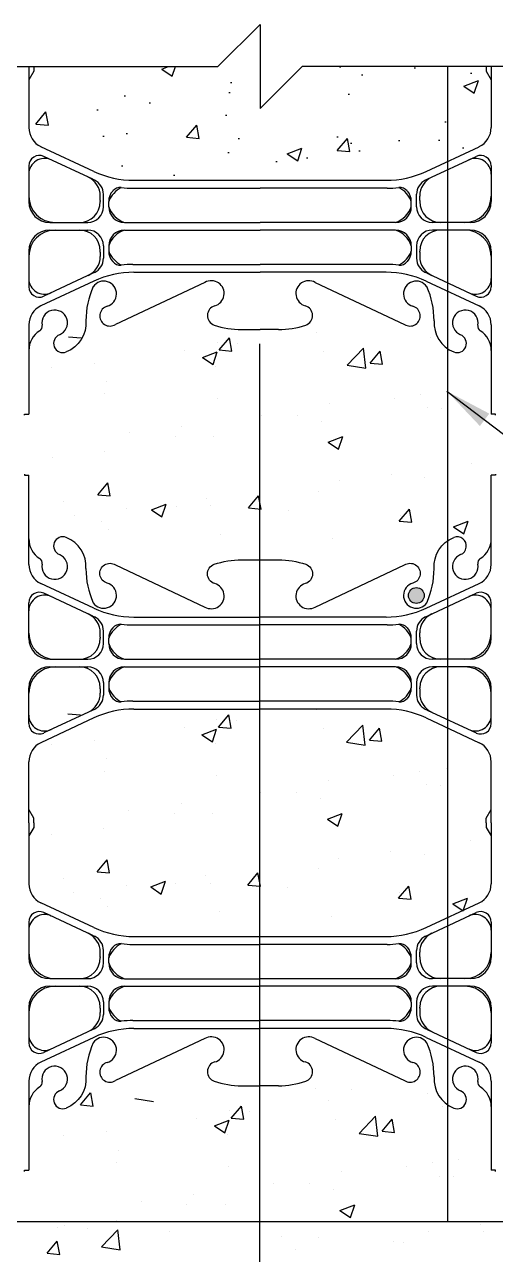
# Model space of a CAD drawing. Header units: inches. Extents: x -50.4 to 3.7, y 129.4 to 182.3.
# Drawn here: x -26.39 to -15.19, y 152.99 to 182.27 of the extents above; entities that cross this region are included whole.
import ezdxf

# ---------------------------------------------------------------- set-up
doc = ezdxf.new("R2010")
doc.units = ezdxf.units.IN
doc.header["$LTSCALE"] = 0.5
doc.header["$MEASUREMENT"] = 0
for name, color, linetype in [('HATCH', 12, 'Continuous'), ('LINE3', 3, 'Continuous'), ('LINE50', 5, 'Continuous'), ('LINE9', 9, 'Continuous'), ('TEXT', 4, 'Continuous'), ('Web_Edge', 9, 'Continuous')]:
    doc.layers.add(name, color=color, linetype=linetype)
doc.styles.add('DIM', font='romans.shx', dxfattribs={"width": 0.7})
doc.dimstyles.new('ext_12', dxfattribs={"dimscale": 12, "dimtxt": 0.09375, "dimasz": 0.09375, "dimexe": 0.09375, "dimexo": 0.0625, "dimgap": 0.0625, "dimtad": 1, "dimdec": 1, "dimzin": 3, "dimdsep": 46, "dimlunit": 4, "dimtxsty": 'DIM', "dimcen": 0.09, "dimdle": 0.09375, "dimclrt": 4, "dimadec": 0, "dimazin": 0, "dimtfac": 1, "dimtdec": 1, "dimtmove": 2, "dimatfit": 3, "dimfxl": 0, "dimfrac": 2, "dimtolj": 1, "dimtzin": 0, "dimarcsym": 0})

msp = doc.modelspace()

# ---------------------------------------------------------------- hatches: boundary and pattern name
at = {"layer": 'HATCH'}
h = msp.add_hatch(dxfattribs=at)
h.set_pattern_fill('AR-CONC', color=256, scale=0.5, style=0)
h.paths.add_polyline_path([(-15.292, 179.816), (-15.292, 180.957), (-15.412, 181.157), (-15.412, 181.269), (-19.792, 181.269), (-20.792, 180.269), (-20.792, 181.269), (-20.792, 182.269), (-21.792, 181.269), (-26.172, 181.269), (-26.172, 181.157), (-26.292, 180.957), (-26.292, 179.816, 0.291097), (-26.004, 179.363), (-24.746, 178.774, 0.109869), (-23.792, 178.562), (-20.792, 178.562), (-17.792, 178.562, 0.109869), (-16.838, 178.774), (-15.58, 179.363, 0.291097)])
at = {"layer": 'LINE3'}
msp.add_hatch(color=256, dxfattribs=at).paths.add_polyline_path([(-16.886, 168.68, 1), (-17.261, 168.68, 1)])

# ---------------------------------------------------------------- linework, layer by layer
at = {"layer": 'HATCH'}
for p, q in [((-25.347, 174.838), (-25.048, 174.812)), ((-21.76, 174.524), (-21.519, 174.811)), ((-21.461, 174.498), (-21.519, 174.811)), ((-19.439, 174.934), (-19.439, 174.934)), ((-16.747, 174.811), (-16.747, 174.811)), ((-22.584, 174.52), (-22.584, 174.52)), ((-21.807, 174.713), (-21.807, 174.713)), ((-21.76, 174.524), (-21.461, 174.498)), ((-21.333, 174.685), (-21.333, 174.685)), ((-19.273, 174.491), (-19.273, 174.491)), ((-18.716, 174.162), (-18.327, 174.567)), ((-18.271, 174.093), (-18.327, 174.568)), ((-18.174, 174.21), (-17.933, 174.498)), ((-17.875, 174.184), (-17.933, 174.498)), ((-24.723, 174.212), (-24.723, 174.212)), ((-22.158, 174.342), (-21.808, 174.477)), ((-22.158, 174.342), (-21.91, 174.174)), ((-21.909, 174.174), (-21.808, 174.477)), ((-18.174, 174.21), (-17.875, 174.184)), ((-25.742, 174.104), (-25.742, 174.104)), ((-21.84, 174.139), (-21.84, 174.139)), ((-18.716, 174.162), (-18.271, 174.093)), ((-24.437, 173.764), (-24.437, 173.764)), ((-24.484, 173.477), (-24.484, 173.477)), ((-21.815, 173.364), (-21.815, 173.364)), ((-17.597, 173.377), (-17.597, 173.377)), ((-16.982, 173.463), (-16.982, 173.463)), ((-16.345, 173.542), (-16.345, 173.542)), ((-19.146, 173.251), (-19.146, 173.251)), ((-16.808, 173.146), (-16.808, 173.146)), ((-16.477, 173.139), (-16.477, 173.139)), ((-20.754, 172.962), (-20.754, 172.962)), ((-19.897, 172.963), (-19.897, 172.963)), ((-19.334, 172.826), (-19.334, 172.826)), ((-23.9, 172.548), (-23.9, 172.548)), ((-22.813, 172.462), (-22.813, 172.462)), ((-22.648, 172.712), (-22.648, 172.712)), ((-21.901, 172.474), (-21.901, 172.474)), ((-19.174, 172.329), (-18.824, 172.463)), ((-18.925, 172.161), (-18.824, 172.463)), ((-19.174, 172.329), (-18.925, 172.161)), ((-25.729, 171.962), (-25.729, 171.962)), ((-24.498, 172.099), (-24.498, 172.099)), ((-17.66, 171.57), (-17.66, 171.57)), ((-15.767, 171.82), (-15.767, 171.82)), ((-24.653, 171.077), (-24.412, 171.364)), ((-24.354, 171.051), (-24.412, 171.364)), ((-18.912, 171.405), (-18.912, 171.405)), ((-16.869, 171.482), (-16.869, 171.482)), ((-24.653, 171.077), (-24.354, 171.051)), ((-22.07, 170.99), (-22.07, 170.99)), ((-21.066, 170.763), (-20.825, 171.05)), ((-20.767, 170.737), (-20.825, 171.05)), ((-19.395, 171.162), (-19.395, 171.162)), ((-25.458, 170.922), (-25.458, 170.922)), ((-23.963, 170.74), (-23.963, 170.74)), ((-23.375, 170.716), (-23.025, 170.851)), ((-23.375, 170.716), (-23.126, 170.549)), ((-23.126, 170.549), (-23.025, 170.851)), ((-22.789, 170.809), (-22.789, 170.809)), ((-21.962, 170.81), (-21.962, 170.81)), ((-21.066, 170.763), (-20.768, 170.737)), ((-20.119, 170.697), (-20.119, 170.697)), ((-17.48, 170.449), (-17.239, 170.737)), ((-17.181, 170.423), (-17.239, 170.737)), ((-25.215, 170.576), (-25.215, 170.576)), ((-24.559, 170.435), (-24.559, 170.435)), ((-17.48, 170.449), (-17.181, 170.423)), ((-17.45, 170.584), (-17.45, 170.584)), ((-17.188, 170.48), (-17.188, 170.48)), ((-16.189, 170.316), (-15.839, 170.45)), ((-15.94, 170.148), (-15.839, 170.45)), ((-24.403, 170.25), (-24.403, 170.25)), ((-21.734, 170.138), (-21.734, 170.138)), ((-16.189, 170.316), (-15.94, 170.148)), ((-19.065, 170.025), (-19.065, 170.025)), ((-25.363, 165.862), (-25.064, 165.836)), ((-21.823, 165.737), (-21.823, 165.737)), ((-21.776, 165.548), (-21.535, 165.836)), ((-21.477, 165.522), (-21.535, 165.836)), ((-21.349, 165.709), (-21.349, 165.709)), ((-19.455, 165.958), (-19.455, 165.958)), ((-16.763, 165.835), (-16.763, 165.835)), ((-22.6, 165.544), (-22.6, 165.544)), ((-22.174, 165.366), (-21.824, 165.501)), ((-21.925, 165.199), (-21.824, 165.501)), ((-21.776, 165.548), (-21.477, 165.522)), ((-19.289, 165.515), (-19.289, 165.515)), ((-18.732, 165.186), (-18.343, 165.592)), ((-18.287, 165.117), (-18.343, 165.592)), ((-18.19, 165.234), (-17.949, 165.522)), ((-17.891, 165.208), (-17.949, 165.522)), ((-25.758, 165.128), (-25.758, 165.128)), ((-24.739, 165.236), (-24.739, 165.236)), ((-22.174, 165.366), (-21.926, 165.199)), ((-21.856, 165.163), (-21.856, 165.163)), ((-18.732, 165.186), (-18.287, 165.117)), ((-18.19, 165.234), (-17.891, 165.208)), ((-24.453, 164.788), (-24.453, 164.788)), ((-16.361, 164.566), (-16.361, 164.566)), ((-24.5, 164.501), (-24.5, 164.501)), ((-21.831, 164.388), (-21.831, 164.388)), ((-19.162, 164.276), (-19.162, 164.276)), ((-17.613, 164.402), (-17.613, 164.402)), ((-16.998, 164.488), (-16.998, 164.488)), ((-20.77, 163.986), (-20.77, 163.986)), ((-19.914, 163.987), (-19.914, 163.987)), ((-16.824, 164.171), (-16.824, 164.171)), ((-16.493, 164.163), (-16.493, 164.163)), ((-22.664, 163.737), (-22.664, 163.737)), ((-19.35, 163.85), (-19.35, 163.85)), ((-23.916, 163.572), (-23.916, 163.572)), ((-22.829, 163.487), (-22.829, 163.487)), ((-21.917, 163.498), (-21.917, 163.498)), ((-19.19, 163.353), (-18.84, 163.488)), ((-19.19, 163.353), (-18.941, 163.185)), ((-18.941, 163.185), (-18.84, 163.488)), ((-24.514, 163.124), (-24.514, 163.124)), ((-25.745, 162.986), (-25.745, 162.986)), ((-15.783, 162.844), (-15.783, 162.844)), ((-17.676, 162.594), (-17.676, 162.594)), ((-16.885, 162.506), (-16.885, 162.506)), ((-24.669, 162.101), (-24.428, 162.388)), ((-24.37, 162.075), (-24.428, 162.388)), ((-19.411, 162.186), (-19.411, 162.186)), ((-18.928, 162.43), (-18.928, 162.43)), ((-25.474, 161.946), (-25.474, 161.946)), ((-24.669, 162.101), (-24.37, 162.075)), ((-22.086, 162.014), (-22.086, 162.014)), ((-21.082, 161.787), (-20.841, 162.075)), ((-20.784, 161.761), (-20.841, 162.075)), ((-25.231, 161.6), (-25.231, 161.6)), ((-23.979, 161.765), (-23.979, 161.765)), ((-23.391, 161.741), (-23.041, 161.875)), ((-23.391, 161.741), (-23.142, 161.573)), ((-23.142, 161.573), (-23.041, 161.875)), ((-22.805, 161.833), (-22.805, 161.833)), ((-21.978, 161.834), (-21.978, 161.834)), ((-21.082, 161.787), (-20.784, 161.761)), ((-20.136, 161.721), (-20.136, 161.721)), ((-17.496, 161.474), (-17.255, 161.761)), ((-17.466, 161.608), (-17.466, 161.608)), ((-17.197, 161.447), (-17.255, 161.761)), ((-24.575, 161.459), (-24.575, 161.459)), ((-17.496, 161.474), (-17.197, 161.447)), ((-17.204, 161.504), (-17.204, 161.504)), ((-16.205, 161.34), (-15.855, 161.474)), ((-16.205, 161.34), (-15.957, 161.172)), ((-15.956, 161.172), (-15.855, 161.475)), ((-24.42, 161.275), (-24.42, 161.275)), ((-21.75, 161.162), (-21.75, 161.162)), ((-19.081, 161.049), (-19.081, 161.049)), ((-19.481, 156.948), (-19.481, 156.948)), ((-18.606, 156.927), (-18.606, 156.927)), ((-25.062, 156.552), (-24.821, 156.839)), ((-24.763, 156.526), (-24.82, 156.839)), ((-23.767, 156.703), (-23.323, 156.634)), ((-19.154, 156.648), (-19.154, 156.648)), ((-16.812, 156.835), (-16.812, 156.835)), ((-25.062, 156.552), (-24.763, 156.526)), ((-21.522, 156.427), (-21.522, 156.427)), ((-21.475, 156.238), (-21.234, 156.525)), ((-21.176, 156.212), (-21.234, 156.525)), ((-21.048, 156.399), (-21.048, 156.399)), ((-16.462, 156.525), (-16.462, 156.525)), ((-22.3, 156.234), (-22.3, 156.234)), ((-21.873, 156.056), (-21.523, 156.191)), ((-21.873, 156.056), (-21.625, 155.888)), ((-21.625, 155.888), (-21.523, 156.191)), ((-21.475, 156.238), (-21.176, 156.212)), ((-18.988, 156.205), (-18.988, 156.205)), ((-18.431, 155.876), (-18.042, 156.282)), ((-17.986, 155.807), (-18.042, 156.282)), ((-17.889, 155.924), (-17.648, 156.212)), ((-17.59, 155.898), (-17.648, 156.212)), ((-25.457, 155.818), (-25.457, 155.818)), ((-24.438, 155.926), (-24.438, 155.926)), ((-21.555, 155.853), (-21.555, 155.853)), ((-18.431, 155.876), (-17.986, 155.807)), ((-17.889, 155.924), (-17.59, 155.898)), ((-24.152, 155.478), (-24.152, 155.478)), ((-24.199, 155.191), (-24.199, 155.191)), ((-16.697, 155.178), (-16.697, 155.178)), ((-16.06, 155.256), (-16.06, 155.256)), ((-21.53, 155.078), (-21.53, 155.078)), ((-18.861, 154.966), (-18.861, 154.966)), ((-17.312, 155.092), (-17.312, 155.092)), ((-20.47, 154.676), (-20.47, 154.676)), ((-19.613, 154.677), (-19.613, 154.677)), ((-16.523, 154.86), (-16.523, 154.86)), ((-16.192, 154.853), (-16.192, 154.853)), ((-22.363, 154.426), (-22.363, 154.426)), ((-19.049, 154.54), (-19.049, 154.54)), ((-23.615, 154.262), (-23.615, 154.262)), ((-22.529, 154.176), (-22.529, 154.176)), ((-21.616, 154.188), (-21.616, 154.188)), ((-18.889, 154.043), (-18.539, 154.177)), ((-18.889, 154.043), (-18.64, 153.875)), ((-18.64, 153.875), (-18.539, 154.178)), ((-24.213, 153.813), (-24.213, 153.813)), ((-15.54, 153.697), (-15.54, 153.697)), ((-25.614, 153.642), (-25.614, 153.642)), ((-25.444, 153.676), (-25.444, 153.676)), ((-24.886, 153.611), (-24.886, 153.611)), ((-24.562, 153.172), (-24.173, 153.578)), ((-24.118, 153.103), (-24.173, 153.578)), ((-22.945, 153.53), (-22.945, 153.53)), ((-20.276, 153.417), (-20.276, 153.417)), ((-16.791, 153.532), (-16.791, 153.532)), ((-15.482, 153.534), (-15.482, 153.534)), ((-25.857, 153.02), (-25.616, 153.308)), ((-25.558, 152.994), (-25.615, 153.308)), ((-24.562, 153.172), (-24.118, 153.103)), ((-19.949, 153.116), (-19.949, 153.116)), ((-19.401, 153.396), (-19.401, 153.396)), ((-17.607, 153.304), (-17.607, 153.304)), ((-17.375, 153.284), (-17.375, 153.284)), ((-25.857, 153.02), (-25.558, 152.994))]:
    msp.add_line(p, q, dxfattribs=at)
at = {"layer": 'LINE3'}
for p, q in [((-16.332, 181.269), (-16.332, 153.769)), ((-20.801, 174.67), (-20.801, 146.769))]:
    msp.add_line(p, q, dxfattribs=at)
msp.add_circle((-17.074, 168.68), 0.188, dxfattribs=at)
at = {"layer": 'LINE50'}
msp.add_line((-1.792, 153.769), (-37.792, 153.769), dxfattribs=at)
at = {"layer": 'LINE9'}
for p, q in [((-21.792, 181.269), (-20.792, 182.269)), ((-20.792, 182.269), (-20.792, 181.269)), ((-33.243, 181.269), (-21.792, 181.269)), ((-20.792, 181.269), (-20.792, 180.269)), ((-20.792, 180.269), (-19.792, 181.269)), ((-8.341, 181.269), (-19.792, 181.269))]:
    msp.add_line(p, q, dxfattribs=at)
at = {"layer": 'TEXT'}
msp.add_lwpolyline([(-17.112, 168.753, 0, 0.36, 0), (-16.032, 168.753, 0, 0, 0), (-8.036, 168.753, 0, 0, 0)], format="xyseb", dxfattribs=at)
at = {"layer": 'Web_Edge'}
for p, q in [((-26.292, 181.269), (-26.292, 179.816)), ((-26.172, 181.269), (-26.172, 181.157)), ((-26.172, 181.269), (-26.172, 181.157)), ((-15.412, 181.269), (-15.412, 181.157)), ((-15.412, 181.269), (-15.412, 181.157)), ((-15.292, 181.269), (-15.292, 179.816)), ((-26.172, 181.157), (-26.292, 180.957)), ((-26.172, 181.157), (-26.292, 180.957)), ((-15.412, 181.157), (-15.292, 180.957)), ((-15.412, 181.157), (-15.292, 180.957)), ((-24.746, 178.774), (-26.004, 179.363)), ((-16.838, 178.774), (-15.58, 179.363)), ((-26.292, 178.906), (-26.292, 178.058)), ((-24.769, 178.586), (-25.936, 179.132)), ((-16.815, 178.586), (-15.648, 179.132)), ((-15.292, 178.906), (-15.292, 178.058)), ((-23.816, 178.374), (-20.792, 178.374)), ((-17.768, 178.374), (-20.792, 178.374)), ((-24.592, 178.081), (-24.592, 178.185)), ((-24.592, 178.081), (-24.592, 178.058)), ((-24.517, 177.933), (-24.517, 178.23)), ((-24.392, 177.932), (-24.392, 178.058)), ((-17.192, 177.932), (-17.192, 178.058)), ((-17.067, 177.933), (-17.067, 178.23)), ((-16.992, 178.081), (-16.992, 178.185)), ((-16.992, 178.081), (-16.992, 178.058)), ((-25.792, 177.558), (-24.892, 177.558)), ((-24.017, 177.557), (-20.792, 177.557)), ((-17.567, 177.557), (-20.792, 177.557)), ((-15.792, 177.558), (-16.692, 177.558)), ((-25.792, 177.378), (-24.892, 177.378)), ((-24.017, 177.377), (-20.792, 177.377)), ((-17.567, 177.377), (-20.792, 177.377)), ((-15.792, 177.378), (-16.692, 177.378)), ((-26.292, 176.878), (-26.292, 176.029)), ((-24.592, 176.854), (-24.592, 176.878)), ((-24.592, 176.854), (-24.592, 176.75)), ((-24.517, 177.003), (-24.517, 176.706)), ((-24.392, 177.002), (-24.392, 176.877)), ((-24.392, 177.002), (-24.392, 176.889)), ((-17.192, 177.002), (-17.192, 176.889)), ((-17.192, 177.002), (-17.192, 176.877)), ((-17.067, 177.003), (-17.067, 176.706)), ((-16.992, 176.854), (-16.992, 176.878)), ((-16.992, 176.854), (-16.992, 176.75)), ((-15.292, 176.878), (-15.292, 176.029)), ((-23.815, 176.561), (-20.792, 176.561)), ((-17.769, 176.561), (-20.792, 176.561)), ((-24.77, 176.349), (-25.936, 175.803)), ((-23.792, 176.373), (-20.792, 176.373)), ((-17.792, 176.373), (-20.792, 176.373)), ((-16.814, 176.349), (-15.648, 175.803)), ((-24.746, 176.161), (-26.004, 175.572)), ((-22.102, 176.133), (-24.23, 175.133)), ((-19.482, 176.133), (-17.355, 175.133)), ((-16.838, 176.161), (-15.58, 175.572)), ((-26.292, 175.12), (-26.292, 172.998)), ((-15.292, 175.12), (-15.292, 172.998)), ((-21.231, 175.009), (-20.792, 175.009)), ((-20.353, 175.009), (-20.792, 175.009)), ((-26.392, 172.998), (-26.292, 172.998)), ((-26.392, 172.968), (-26.392, 172.998)), ((-26.392, 172.968), (-26.392, 172.968)), ((-15.192, 172.998), (-15.292, 172.998)), ((-15.192, 172.968), (-15.192, 172.998)), ((-15.192, 172.968), (-15.192, 172.968)), ((-26.392, 171.57), (-26.392, 171.54)), ((-26.392, 171.57), (-26.392, 171.57)), ((-15.192, 171.57), (-15.192, 171.57)), ((-15.192, 171.57), (-15.192, 171.54)), ((-26.392, 171.54), (-26.292, 171.54)), ((-26.292, 169.418), (-26.292, 171.54)), ((-15.292, 169.418), (-15.292, 171.54)), ((-15.192, 171.54), (-15.292, 171.54)), ((-24.746, 168.377), (-26.004, 168.965)), ((-16.838, 168.377), (-15.58, 168.965)), ((-24.77, 168.189), (-25.936, 168.735)), ((-16.814, 168.189), (-15.648, 168.735)), ((-26.292, 167.66), (-26.292, 168.508)), ((-15.292, 167.66), (-15.292, 168.508)), ((-23.792, 168.164), (-20.792, 168.164)), ((-17.792, 168.164), (-20.792, 168.164)), ((-24.592, 167.684), (-24.592, 167.788)), ((-24.517, 167.535), (-24.517, 167.832)), ((-23.816, 167.977), (-20.792, 167.977)), ((-17.768, 167.977), (-20.792, 167.977)), ((-17.067, 167.535), (-17.067, 167.832)), ((-16.992, 167.684), (-16.992, 167.788)), ((-24.592, 167.684), (-24.592, 167.66)), ((-24.392, 167.535), (-24.392, 167.661)), ((-17.192, 167.535), (-17.192, 167.661)), ((-16.992, 167.684), (-16.992, 167.66)), ((-25.792, 167.16), (-24.892, 167.16)), ((-24.017, 167.16), (-20.792, 167.16)), ((-17.567, 167.16), (-20.792, 167.16)), ((-15.792, 167.16), (-16.692, 167.16)), ((-25.792, 166.98), (-24.892, 166.98)), ((-24.017, 166.98), (-20.792, 166.98)), ((-17.567, 166.98), (-20.792, 166.98)), ((-15.792, 166.98), (-16.692, 166.98)), ((-24.517, 166.605), (-24.517, 166.308)), ((-24.392, 166.605), (-24.392, 166.492)), ((-24.392, 166.605), (-24.392, 166.479)), ((-17.192, 166.605), (-17.192, 166.479)), ((-17.192, 166.605), (-17.192, 166.492)), ((-17.067, 166.605), (-17.067, 166.308)), ((-26.292, 165.632), (-26.292, 166.48)), ((-24.592, 166.457), (-24.592, 166.48)), ((-24.592, 166.457), (-24.592, 166.353)), ((-16.992, 166.457), (-16.992, 166.48)), ((-16.992, 166.457), (-16.992, 166.353)), ((-15.292, 165.632), (-15.292, 166.48)), ((-23.815, 166.164), (-20.792, 166.164)), ((-17.769, 166.164), (-20.792, 166.164)), ((-24.746, 165.764), (-26.004, 165.175)), ((-24.769, 165.952), (-25.936, 165.406)), ((-23.792, 165.976), (-20.792, 165.976)), ((-17.792, 165.976), (-20.792, 165.976)), ((-16.838, 165.764), (-15.58, 165.175)), ((-16.815, 165.952), (-15.648, 165.406)), ((-26.292, 163.269), (-26.292, 164.722)), ((-15.292, 163.269), (-15.292, 164.722)), ((-26.172, 163.381), (-26.292, 163.581)), ((-26.172, 163.381), (-26.292, 163.581)), ((-26.172, 163.269), (-26.172, 163.381)), ((-26.172, 163.269), (-26.172, 163.381)), ((-15.412, 163.381), (-15.292, 163.581)), ((-15.412, 163.381), (-15.292, 163.581)), ((-15.412, 163.269), (-15.412, 163.381)), ((-15.412, 163.269), (-15.412, 163.381)), ((-26.292, 163.269), (-26.292, 161.816)), ((-26.172, 163.157), (-26.292, 162.957)), ((-26.172, 163.157), (-26.292, 162.957)), ((-26.172, 163.269), (-26.172, 163.157)), ((-26.172, 163.269), (-26.172, 163.157)), ((-15.412, 163.269), (-15.412, 163.157)), ((-15.412, 163.269), (-15.412, 163.157)), ((-15.412, 163.157), (-15.292, 162.957)), ((-15.412, 163.157), (-15.292, 162.957)), ((-15.292, 163.269), (-15.292, 161.816)), ((-24.746, 160.774), (-26.004, 161.363)), ((-16.838, 160.774), (-15.58, 161.363)), ((-24.769, 160.586), (-25.936, 161.132)), ((-16.815, 160.586), (-15.648, 161.132)), ((-26.292, 160.906), (-26.292, 160.058)), ((-15.292, 160.906), (-15.292, 160.058)), ((-24.592, 160.081), (-24.592, 160.185)), ((-24.517, 159.933), (-24.517, 160.23)), ((-23.816, 160.374), (-20.792, 160.374)), ((-17.768, 160.374), (-20.792, 160.374)), ((-17.067, 159.933), (-17.067, 160.23)), ((-16.992, 160.081), (-16.992, 160.185)), ((-24.592, 160.081), (-24.592, 160.058)), ((-24.392, 159.932), (-24.392, 160.058)), ((-17.192, 159.932), (-17.192, 160.058)), ((-16.992, 160.081), (-16.992, 160.058)), ((-25.792, 159.558), (-24.892, 159.558)), ((-24.017, 159.557), (-20.792, 159.557)), ((-17.567, 159.557), (-20.792, 159.557)), ((-15.792, 159.558), (-16.692, 159.558)), ((-25.792, 159.378), (-24.892, 159.378)), ((-24.017, 159.377), (-20.792, 159.377)), ((-17.567, 159.377), (-20.792, 159.377)), ((-15.792, 159.378), (-16.692, 159.378)), ((-24.517, 159.003), (-24.517, 158.706)), ((-24.392, 159.002), (-24.392, 158.877)), ((-24.392, 159.002), (-24.392, 158.889)), ((-17.192, 159.002), (-17.192, 158.889)), ((-17.192, 159.002), (-17.192, 158.877)), ((-17.067, 159.003), (-17.067, 158.706)), ((-26.292, 158.878), (-26.292, 158.029)), ((-24.592, 158.854), (-24.592, 158.878)), ((-24.592, 158.854), (-24.592, 158.75)), ((-16.992, 158.854), (-16.992, 158.878)), ((-16.992, 158.854), (-16.992, 158.75)), ((-15.292, 158.878), (-15.292, 158.029)), ((-23.815, 158.561), (-20.792, 158.561)), ((-17.769, 158.561), (-20.792, 158.561)), ((-24.746, 158.161), (-26.004, 157.572)), ((-24.77, 158.349), (-25.936, 157.803)), ((-22.102, 158.133), (-24.23, 157.133)), ((-23.792, 158.373), (-20.792, 158.373)), ((-17.792, 158.373), (-20.792, 158.373)), ((-19.482, 158.133), (-17.355, 157.133)), ((-16.838, 158.161), (-15.58, 157.572)), ((-16.814, 158.349), (-15.648, 157.803)), ((-26.292, 157.12), (-26.292, 154.998)), ((-21.231, 157.009), (-20.792, 157.009)), ((-20.353, 157.009), (-20.792, 157.009)), ((-15.292, 157.12), (-15.292, 154.998)), ((-26.392, 154.998), (-26.292, 154.998)), ((-26.392, 154.968), (-26.392, 154.998)), ((-26.392, 154.968), (-26.392, 154.968)), ((-15.192, 154.998), (-15.292, 154.998)), ((-15.192, 154.968), (-15.192, 154.998)), ((-15.192, 154.968), (-15.192, 154.968))]:
    msp.add_line(p, q, dxfattribs=at)
for points in [[(-23.792, 178.562), (-20.792, 178.562), (-17.792, 178.562)], [(-23.792, 160.562), (-20.792, 160.562), (-17.792, 160.562)]]:
    msp.add_lwpolyline(points, dxfattribs=at)
for points in [[(-24.934, 175.219, -0.325312), (-25.4, 174.477)], [(-16.65, 175.219, 0.325312), (-16.184, 174.477)], [(-24.934, 169.319, 0.325312), (-25.4, 170.061)], [(-16.65, 169.319, -0.325312), (-16.184, 170.061)], [(-24.934, 169.319, 0.10488), (-24.761, 168.507, 1.422913), (-24.428, 168.974, -1.171105), (-24.23, 169.405), (-22.102, 168.405, 1.133028), (-21.867, 168.963, -0.735593), (-21.88, 169.421, -0.082755), (-21.231, 169.529), (-20.792, 169.529), (-20.353, 169.529, -0.082755), (-19.704, 169.421, -0.735593), (-19.717, 168.963, 1.133028), (-19.482, 168.405), (-17.355, 169.405, -1.171105), (-17.156, 168.974, 1.422913), (-16.823, 168.507, 0.10488), (-16.65, 169.319)], [(-24.934, 157.219, -0.325312), (-25.4, 156.477)], [(-16.65, 157.219, 0.325312), (-16.184, 156.477)]]:
    msp.add_lwpolyline(points, format="xyb", dxfattribs=at)
for centre, radius, start, end in [((-25.792, 179.816), 0.5, 180, 244.9204), ((-15.792, 179.816), 0.5, 295.0796, 360), ((-26.042, 178.906), 0.25, 64.9204, 180), ((-25.917, 178.709), 0.375, 64.9204, 180), ((-15.667, 178.709), 0.375, 0, 115.0796), ((-15.542, 178.906), 0.25, 360, 115.0796), ((-25.092, 178.185), 0.5, 0, 64.9204), ((-23.815, 180.624), 2.25, 244.9204, 245.9248), ((-23.792, 180.812), 2.25, 244.9204, 270), ((-17.792, 180.812), 2.25, 270, 295.0796), ((-16.492, 178.185), 0.5, 115.0796, 180), ((-17.769, 180.624), 2.25, 294.0752, 295.0796), ((-24.893, 178.229), 0.376, 0.0491, 64.813), ((-23.809, 177.835), 0.624, 117.0966, 159.0881), ((-24.016, 178.058), 0.376, 138.3704, 179.9486), ((-24.11, 178.142), 0.25, 86.1209, 138.3704), ((-23.816, 180.624), 2.25, 262.9228, 270), ((-17.768, 180.624), 2.25, 270, 277.0772), ((-17.474, 178.142), 0.25, 41.6296, 93.8791), ((-17.775, 177.835), 0.624, 20.9119, 62.9034), ((-17.568, 178.058), 0.376, 0.0514, 41.6296), ((-16.691, 178.229), 0.376, 115.187, 179.9509), ((-25.667, 178.183), 0.625, 180, 270), ((-25.792, 178.058), 0.5, 180, 270), ((-25.092, 178.058), 0.5, 270, 0), ((-16.492, 178.058), 0.5, 180, 270), ((-15.917, 178.183), 0.625, 270, 0), ((-15.792, 178.058), 0.5, 270, 360), ((-24.892, 177.933), 0.375, 270, 0), ((-24.017, 177.932), 0.375, 180, 270), ((-23.81, 178.139), 0.617, 199.5682, 250.4318), ((-17.774, 178.139), 0.617, 289.5682, 340.4318), ((-17.567, 177.932), 0.375, 270, 0), ((-16.692, 177.933), 0.375, 180, 270), ((-25.792, 176.878), 0.5, 90, 180), ((-25.667, 176.753), 0.625, 90, 180), ((-25.092, 176.878), 0.5, 0, 90), ((-24.892, 177.003), 0.375, 360, 90), ((-24.017, 177.002), 0.375, 90, 180), ((-23.81, 176.796), 0.617, 109.6458, 160.4318), ((-17.567, 177.002), 0.375, 360, 90), ((-17.774, 176.796), 0.617, 19.5682, 70.3542), ((-16.692, 177.003), 0.375, 90, 180), ((-16.492, 176.878), 0.5, 90, 180), ((-15.917, 176.753), 0.625, 360, 90), ((-15.792, 176.878), 0.5, 360, 90), ((-24.016, 176.877), 0.376, 180.0491, 221.6135), ((-23.809, 177.099), 0.624, 200.9119, 242.8949), ((-17.775, 177.099), 0.624, 297.1051, 339.0881), ((-17.568, 176.877), 0.376, 318.3865, 359.9509), ((-25.092, 176.75), 0.5, 295.0796, 360), ((-24.893, 176.706), 0.376, 295.1919, 359.9486), ((-24.11, 176.793), 0.25, 221.6135, 273.8988), ((-23.815, 174.311), 2.25, 90, 97.097), ((-17.769, 174.311), 2.25, 82.903, 90), ((-17.474, 176.793), 0.25, 266.1012, 318.3865), ((-16.691, 176.706), 0.376, 180.0514, 244.8081), ((-16.492, 176.75), 0.5, 180, 244.9204), ((-23.816, 174.311), 2.25, 114.0524, 115.0796), ((-23.792, 174.123), 2.25, 90, 115.0796), ((-17.792, 174.123), 2.25, 64.9204, 90), ((-17.768, 174.311), 2.25, 64.9204, 65.9476), ((-25.917, 176.226), 0.375, 180, 295.0796), ((-26.042, 176.029), 0.25, 180, 295.0796), ((-22.934, 175.219), 2, 156.0362, 179.9854), ((-24.511, 175.857), 0.305, 285.7253, 145.3297), ((-21.95, 175.868), 0.305, 285.7253, 120), ((-19.634, 175.868), 0.305, 60, 254.2747), ((-17.074, 175.857), 0.305, 34.6703, 254.2747), ((-18.65, 175.219), 2, 0.0146, 23.9638), ((-15.667, 176.226), 0.375, 244.9204, 360), ((-15.542, 176.029), 0.25, 244.9204, 360), ((-25.792, 175.12), 0.5, 115.0796, 180), ((-25.677, 175.169), 0.305, 291.8037, 191.0944), ((-24.363, 175.333), 0.24, 105.7253, 303.75), ((-21.802, 175.344), 0.24, 105.7253, 251.077), ((-19.782, 175.344), 0.24, 288.923, 74.2747), ((-17.221, 175.333), 0.24, 236.25, 74.2747), ((-15.907, 175.169), 0.305, 348.9056, 248.1963), ((-15.792, 175.12), 0.5, 360, 64.9204), ((-26.099, 175.086), 0.125, 301.9268, 11.0944), ((-21.231, 177.009), 2, 251.077, 270), ((-20.353, 177.009), 2, 270, 288.923), ((-15.485, 175.086), 0.125, 168.9056, 238.0732), ((-25.742, 174.513), 0.55, 121.9268, 180), ((-25.482, 174.681), 0.22, 111.8037, 291.8037), ((-16.102, 174.681), 0.22, 248.1963, 68.1963), ((-15.842, 174.513), 0.55, 360, 58.0732), ((-25.742, 170.025), 0.55, 180, 238.0732), ((-25.482, 169.857), 0.22, 68.1963, 248.1963), ((-16.102, 169.857), 0.22, 291.8037, 111.8037), ((-15.842, 170.025), 0.55, 301.9268, 0), ((-26.099, 169.452), 0.125, 348.9056, 58.0732), ((-25.677, 169.369), 0.305, 168.9056, 68.1963), ((-15.907, 169.369), 0.305, 111.8037, 11.0944), ((-15.485, 169.452), 0.125, 121.9268, 191.0944), ((-25.792, 169.418), 0.5, 180, 244.9204), ((-15.792, 169.418), 0.5, 295.0796, 0), ((-26.042, 168.508), 0.25, 64.9204, 180), ((-25.917, 168.312), 0.375, 64.9204, 180), ((-15.667, 168.312), 0.375, 0, 115.0796), ((-15.542, 168.508), 0.25, 0, 115.0796), ((-23.792, 170.414), 2.25, 244.9204, 270), ((-17.792, 170.414), 2.25, 270, 295.0796), ((-25.092, 167.788), 0.5, 0, 64.9204), ((-23.816, 170.227), 2.25, 244.9204, 245.9476), ((-24.893, 167.832), 0.376, 0.0514, 64.8081), ((-16.691, 167.832), 0.376, 115.1919, 179.9486), ((-16.492, 167.788), 0.5, 115.0796, 180), ((-17.768, 170.227), 2.25, 294.0524, 295.0796), ((-25.667, 167.785), 0.625, 180, 270), ((-23.809, 167.438), 0.624, 117.0966, 159.0881), ((-24.016, 167.661), 0.376, 138.3704, 179.9486), ((-24.11, 167.745), 0.25, 86.1209, 138.3704), ((-23.816, 170.227), 2.25, 262.9228, 270), ((-17.768, 170.227), 2.25, 270, 277.0772), ((-17.474, 167.745), 0.25, 41.6296, 93.8791), ((-17.775, 167.438), 0.624, 20.9119, 62.9034), ((-17.568, 167.661), 0.376, 0.0514, 41.6296), ((-15.917, 167.785), 0.625, 270, 0), ((-25.792, 167.66), 0.5, 180, 270), ((-25.092, 167.66), 0.5, 270, 0), ((-24.892, 167.535), 0.375, 270, 0), ((-23.81, 167.742), 0.617, 199.5682, 250.4318), ((-24.017, 167.535), 0.375, 180, 270), ((-17.567, 167.535), 0.375, 270, 0), ((-17.774, 167.742), 0.617, 289.5682, 340.4318), ((-16.692, 167.535), 0.375, 180, 270), ((-16.492, 167.66), 0.5, 180, 270), ((-15.792, 167.66), 0.5, 270, 0), ((-25.667, 166.355), 0.625, 90, 180), ((-25.792, 166.48), 0.5, 90, 180), ((-25.092, 166.48), 0.5, 0, 90), ((-24.892, 166.605), 0.375, 360, 90), ((-23.81, 166.399), 0.617, 109.6458, 160.4318), ((-24.017, 166.605), 0.375, 90, 180), ((-17.567, 166.605), 0.375, 360, 90), ((-17.774, 166.399), 0.617, 19.5682, 70.3542), ((-16.692, 166.605), 0.375, 90, 180), ((-16.492, 166.48), 0.5, 90, 180), ((-15.917, 166.355), 0.625, 360, 90), ((-15.792, 166.48), 0.5, 0, 90), ((-25.092, 166.353), 0.5, 295.0796, 360), ((-24.893, 166.308), 0.376, 295.187, 359.9509), ((-23.809, 166.702), 0.624, 200.9119, 242.8949), ((-24.016, 166.48), 0.376, 180.0491, 221.6135), ((-17.775, 166.702), 0.624, 297.1051, 339.0881), ((-17.568, 166.48), 0.376, 318.3865, 359.9509), ((-16.691, 166.308), 0.376, 180.0491, 244.813), ((-16.492, 166.353), 0.5, 180, 244.9204), ((-24.11, 166.396), 0.25, 221.6135, 273.8988), ((-23.815, 163.914), 2.25, 90, 97.097), ((-17.769, 163.914), 2.25, 82.903, 90), ((-17.474, 166.396), 0.25, 266.1012, 318.3865), ((-25.917, 165.828), 0.375, 180, 295.0796), ((-23.815, 163.914), 2.25, 114.0752, 115.0796), ((-23.792, 163.726), 2.25, 90, 115.0796), ((-17.792, 163.726), 2.25, 64.9204, 90), ((-17.769, 163.914), 2.25, 64.9204, 65.9248), ((-15.667, 165.828), 0.375, 244.9204, 360), ((-26.042, 165.632), 0.25, 180, 295.0796), ((-15.542, 165.632), 0.25, 244.9204, 0), ((-25.792, 164.722), 0.5, 115.0796, 180), ((-15.792, 164.722), 0.5, 0, 64.9204), ((-25.792, 161.816), 0.5, 180, 244.9204), ((-15.792, 161.816), 0.5, 295.0796, 360), ((-26.042, 160.906), 0.25, 64.9204, 180), ((-25.917, 160.709), 0.375, 64.9204, 180), ((-15.667, 160.709), 0.375, 0, 115.0796), ((-15.542, 160.906), 0.25, 360, 115.0796), ((-23.792, 162.812), 2.25, 244.9204, 270), ((-17.792, 162.812), 2.25, 270, 295.0796), ((-25.092, 160.185), 0.5, 0, 64.9204), ((-23.815, 162.624), 2.25, 244.9204, 245.9248), ((-24.893, 160.229), 0.376, 0.0491, 64.813), ((-16.691, 160.229), 0.376, 115.187, 179.9509), ((-16.492, 160.185), 0.5, 115.0796, 180), ((-17.769, 162.624), 2.25, 294.0752, 295.0796), ((-25.667, 160.183), 0.625, 180, 270), ((-23.809, 159.835), 0.624, 117.0966, 159.0881), ((-24.016, 160.058), 0.376, 138.3704, 179.9486), ((-24.11, 160.142), 0.25, 86.1209, 138.3704), ((-23.816, 162.624), 2.25, 262.9228, 270), ((-17.768, 162.624), 2.25, 270, 277.0772), ((-17.474, 160.142), 0.25, 41.6296, 93.8791), ((-17.775, 159.835), 0.624, 20.9119, 62.9034), ((-17.568, 160.058), 0.376, 0.0514, 41.6296), ((-15.917, 160.183), 0.625, 270, 0), ((-25.792, 160.058), 0.5, 180, 270), ((-25.092, 160.058), 0.5, 270, 0), ((-24.892, 159.933), 0.375, 270, 0), ((-24.017, 159.932), 0.375, 180, 270), ((-23.81, 160.139), 0.617, 199.5682, 250.4318), ((-17.774, 160.139), 0.617, 289.5682, 340.4318), ((-17.567, 159.932), 0.375, 270, 0), ((-16.692, 159.933), 0.375, 180, 270), ((-16.492, 160.058), 0.5, 180, 270), ((-15.792, 160.058), 0.5, 270, 360), ((-25.792, 158.878), 0.5, 90, 180), ((-25.667, 158.753), 0.625, 90, 180), ((-25.092, 158.878), 0.5, 0, 90), ((-24.892, 159.003), 0.375, 360, 90), ((-24.017, 159.002), 0.375, 90, 180), ((-23.81, 158.796), 0.617, 109.6458, 160.4318), ((-17.567, 159.002), 0.375, 360, 90), ((-17.774, 158.796), 0.617, 19.5682, 70.3542), ((-16.692, 159.003), 0.375, 90, 180), ((-16.492, 158.878), 0.5, 90, 180), ((-15.917, 158.753), 0.625, 360, 90), ((-15.792, 158.878), 0.5, 360, 90), ((-25.092, 158.75), 0.5, 295.0796, 360), ((-24.893, 158.706), 0.376, 295.1919, 359.9486), ((-24.016, 158.877), 0.376, 180.0491, 221.6135), ((-23.809, 159.099), 0.624, 200.9119, 242.8949), ((-17.775, 159.099), 0.624, 297.1051, 339.0881), ((-17.568, 158.877), 0.376, 318.3865, 359.9509), ((-16.691, 158.706), 0.376, 180.0514, 244.8081), ((-16.492, 158.75), 0.5, 180, 244.9204), ((-24.11, 158.793), 0.25, 221.6135, 273.8988), ((-23.815, 156.311), 2.25, 90, 97.097), ((-17.769, 156.311), 2.25, 82.903, 90), ((-17.474, 158.793), 0.25, 266.1012, 318.3865), ((-25.917, 158.226), 0.375, 180, 295.0796), ((-23.816, 156.311), 2.25, 114.0524, 115.0796), ((-24.511, 157.857), 0.305, 285.7253, 145.3297), ((-23.792, 156.123), 2.25, 90, 115.0796), ((-21.95, 157.868), 0.305, 285.7253, 120), ((-19.634, 157.868), 0.305, 60, 254.2747), ((-17.792, 156.123), 2.25, 64.9204, 90), ((-17.074, 157.857), 0.305, 34.6703, 254.2747), ((-17.768, 156.311), 2.25, 64.9204, 65.9476), ((-15.667, 158.226), 0.375, 244.9204, 360), ((-26.042, 158.029), 0.25, 180, 295.0796), ((-22.934, 157.219), 2, 156.0362, 179.9854), ((-18.65, 157.219), 2, 0.0146, 23.9638), ((-15.542, 158.029), 0.25, 244.9204, 360), ((-25.792, 157.12), 0.5, 115.0796, 180), ((-24.363, 157.333), 0.24, 105.7253, 303.75), ((-21.802, 157.344), 0.24, 105.7253, 251.077), ((-19.782, 157.344), 0.24, 288.923, 74.2747), ((-17.221, 157.333), 0.24, 236.25, 74.2747), ((-15.792, 157.12), 0.5, 360, 64.9204), ((-25.677, 157.169), 0.305, 291.8037, 191.0944), ((-15.907, 157.169), 0.305, 348.9056, 248.1963), ((-25.742, 156.513), 0.55, 121.9268, 180), ((-26.099, 157.086), 0.125, 301.9268, 11.0944), ((-21.231, 159.009), 2, 251.077, 270), ((-20.353, 159.009), 2, 270, 288.923), ((-15.485, 157.086), 0.125, 168.9056, 238.0732), ((-15.842, 156.513), 0.55, 360, 58.0732), ((-25.482, 156.681), 0.22, 111.8037, 291.8037), ((-16.102, 156.681), 0.22, 248.1963, 68.1963)]:
    msp.add_arc(centre, radius, start, end, dxfattribs=at)

# ---------------------------------------------------------------- leaders
at = {"layer": 'TEXT'}
msp.add_leader([(-16.345, 173.542), (-10.045, 168.753)], dimstyle='ext_12', dxfattribs=at)

doc.saveas('drawing.dxf')
